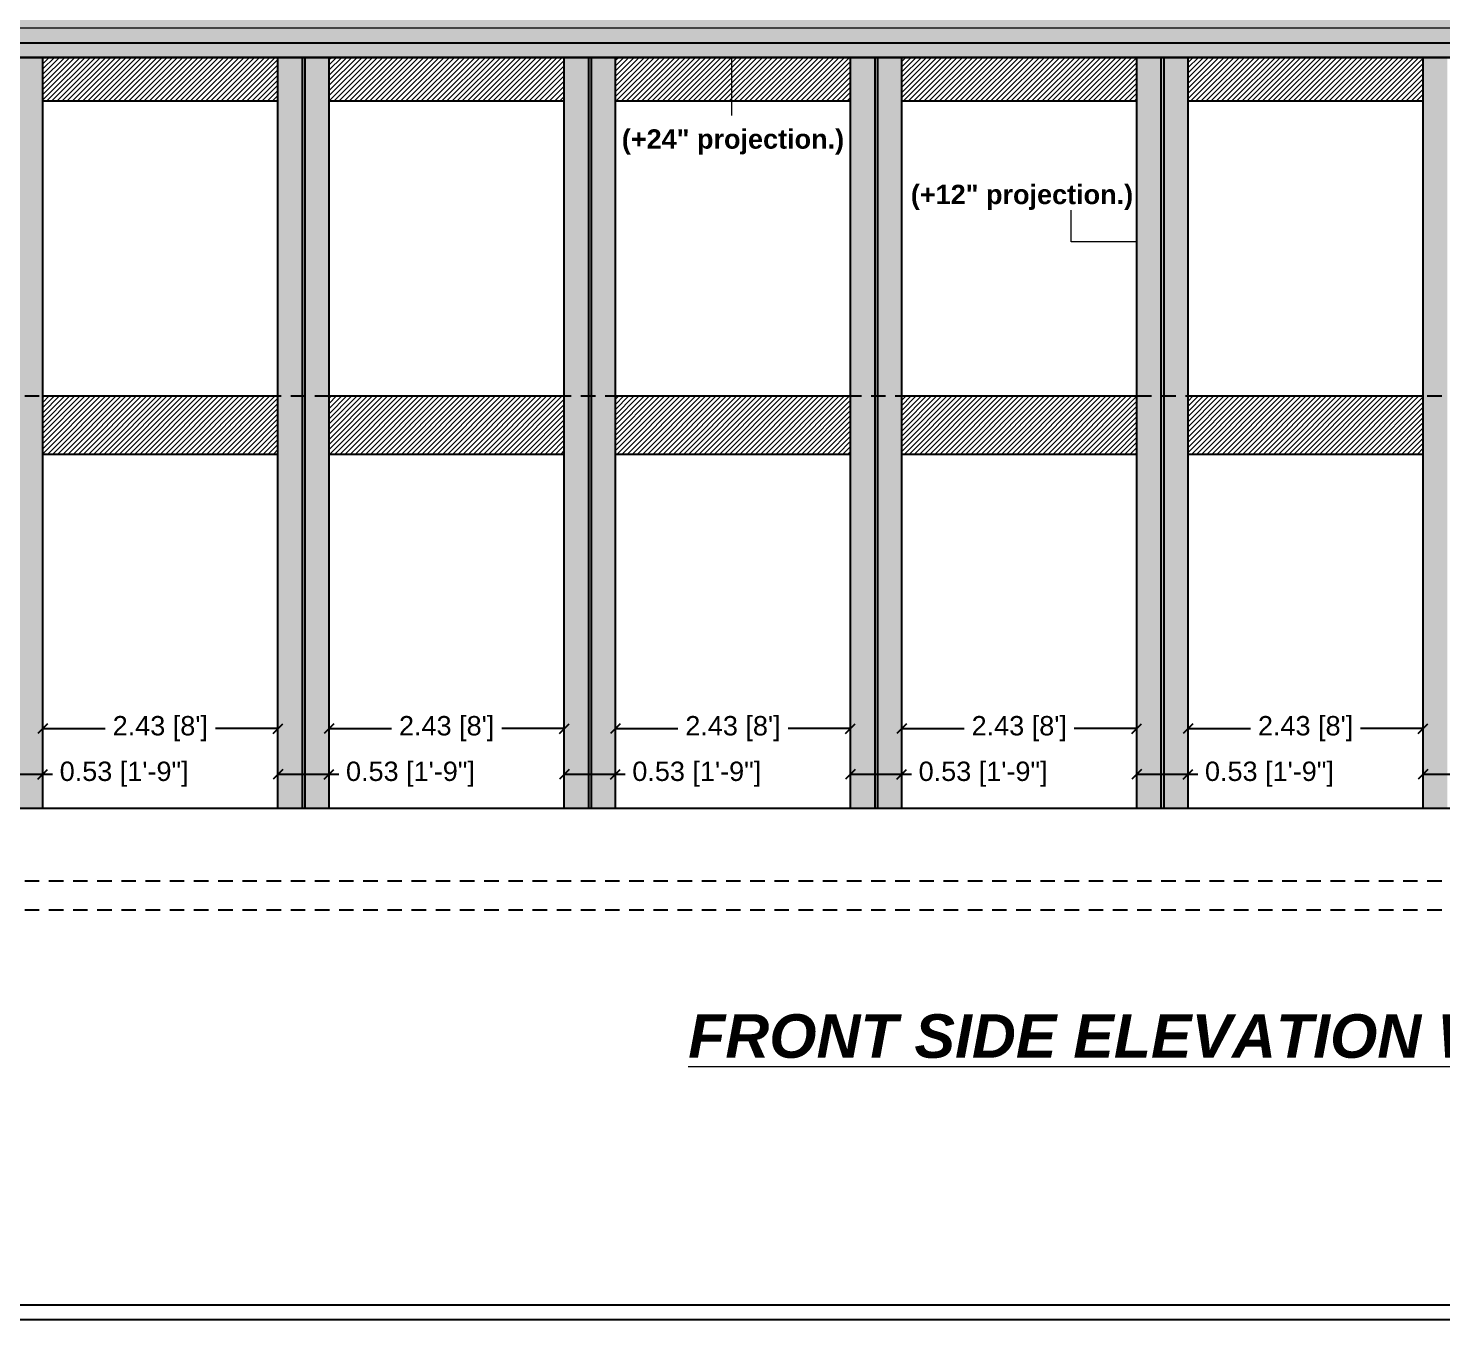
# Model space of a CAD drawing. Header units: metres. Extents: x 0 to 8495, y 0 to 3455.
# Drawn here: x 8265.07 to 8279.69, y 75.72 to 89.07 of the extents above; entities that cross this region are included whole.
import ezdxf

# ---------------------------------------------------------------- set-up
doc = ezdxf.new("R2010")
doc.units = ezdxf.units.M
doc.header["$MEASUREMENT"] = 0
doc.linetypes.add('DASHED', pattern=[0.75, 0.5, -0.25])
doc.layers.get('0').update_dxf_attribs({"lineweight": 18})
doc.layers.add('Columns', color=12, linetype='Continuous', lineweight=25)
doc.styles.add('Annotative', font='arial.ttf')
doc.dimstyles.get("Standard").update_dxf_attribs({"dimtxt": 0.2, "dimasz": 0.1, "dimexe": 0.08, "dimexo": 0.1125, "dimgap": 0.09, "dimtad": 0, "dimtoh": 1, "dimzin": 0, "dimdsep": 46, "dimtxsty": 'Annotative', "dimblk": 'OBLIQUE', "dimcen": 0.09, "dimse1": 1, "dimse2": 1, "dimclrt": 256, "dimadec": 0, "dimazin": 0, "dimtfac": 1, "dimtofl": 0, "dimtmove": 0, "dimatfit": 3, "dimldrblk": 'OBLIQUE', "dimfxl": 1, "dimtolj": 1, "dimtzin": 0, "dimarcsym": 0})

# ---------------------------------------------------------------- blocks, each defined once
blk = doc.blocks.new('_Oblique')
at = {"color": 0, "linetype": 'ByBlock', "lineweight": -2}
blk.add_line((-0.5, -0.5), (0.5, 0.5), dxfattribs=at)
blk = doc.blocks.new('*D214')
at = {"color": 0, "lineweight": -2, "transparency": 16777216}
for p, q in [((8264.694, 81.359), (8265.224, 81.359)), ((8265.224, 81.359), (8265.324, 81.359))]:
    blk.add_line(p, q, dxfattribs=at)
at = {"layer": 'Defpoints', "color": 0, "transparency": 16777216}
for p in [(8265.224, 81.359), (8264.694, 81.008), (8265.224, 81.008)]:
    blk.add_point(p, dxfattribs=at)
at = {"color": 0, "lineweight": -2, "transparency": 16777216, "xscale": 0.1, "yscale": 0.1, "zscale": 0.1, "rotation": 180}
blk.add_blockref('_Oblique', (8264.694, 81.359), dxfattribs=at)
at = {"color": 0, "lineweight": -2, "transparency": 16777216, "xscale": 0.1, "yscale": 0.1, "zscale": 0.1}
blk.add_blockref('_Oblique', (8265.224, 81.359), dxfattribs=at)
at = {"transparency": 16777216, "insert": (8266.065, 81.359), "char_height": 0.2, "attachment_point": 5, "style": 'Annotative'}
blk.add_mtext('\\A1;0.53 [1\'-9"]', dxfattribs=at)
blk = doc.blocks.new('*D215')
at = {"color": 0, "lineweight": -2, "transparency": 16777216}
for p, q in [((8265.224, 81.83), (8265.869, 81.83)), ((8267.654, 81.83), (8267.008, 81.83))]:
    blk.add_line(p, q, dxfattribs=at)
at = {"layer": 'Defpoints', "color": 0, "transparency": 16777216}
for p in [(8267.654, 81.83), (8265.224, 81.008), (8267.654, 81.008)]:
    blk.add_point(p, dxfattribs=at)
at = {"color": 0, "lineweight": -2, "transparency": 16777216, "xscale": 0.1, "yscale": 0.1, "zscale": 0.1, "rotation": 180}
blk.add_blockref('_Oblique', (8265.224, 81.83), dxfattribs=at)
at = {"color": 0, "lineweight": -2, "transparency": 16777216, "xscale": 0.1, "yscale": 0.1, "zscale": 0.1}
blk.add_blockref('_Oblique', (8267.654, 81.83), dxfattribs=at)
at = {"transparency": 16777216, "insert": (8266.439, 81.83), "char_height": 0.2, "attachment_point": 5, "style": 'Annotative'}
blk.add_mtext("\\A1;2.43 [8']", dxfattribs=at)
blk = doc.blocks.new('*D216')
at = {"color": 0, "lineweight": -2, "transparency": 16777216}
for p, q in [((8267.654, 81.359), (8268.184, 81.359)), ((8268.184, 81.359), (8268.284, 81.359))]:
    blk.add_line(p, q, dxfattribs=at)
at = {"layer": 'Defpoints', "color": 0, "transparency": 16777216}
for p in [(8268.184, 81.359), (8267.654, 81.008), (8268.184, 81.008)]:
    blk.add_point(p, dxfattribs=at)
at = {"color": 0, "lineweight": -2, "transparency": 16777216, "xscale": 0.1, "yscale": 0.1, "zscale": 0.1, "rotation": 180}
blk.add_blockref('_Oblique', (8267.654, 81.359), dxfattribs=at)
at = {"color": 0, "lineweight": -2, "transparency": 16777216, "xscale": 0.1, "yscale": 0.1, "zscale": 0.1}
blk.add_blockref('_Oblique', (8268.184, 81.359), dxfattribs=at)
at = {"transparency": 16777216, "insert": (8269.025, 81.359), "char_height": 0.2, "attachment_point": 5, "style": 'Annotative'}
blk.add_mtext('\\A1;0.53 [1\'-9"]', dxfattribs=at)
blk = doc.blocks.new('*D217')
at = {"color": 0, "lineweight": -2, "transparency": 16777216}
for p, q in [((8268.184, 81.83), (8268.829, 81.83)), ((8270.614, 81.83), (8269.968, 81.83))]:
    blk.add_line(p, q, dxfattribs=at)
at = {"layer": 'Defpoints', "color": 0, "transparency": 16777216}
for p in [(8270.614, 81.83), (8268.184, 81.008), (8270.614, 81.008)]:
    blk.add_point(p, dxfattribs=at)
at = {"color": 0, "lineweight": -2, "transparency": 16777216, "xscale": 0.1, "yscale": 0.1, "zscale": 0.1, "rotation": 180}
blk.add_blockref('_Oblique', (8268.184, 81.83), dxfattribs=at)
at = {"color": 0, "lineweight": -2, "transparency": 16777216, "xscale": 0.1, "yscale": 0.1, "zscale": 0.1}
blk.add_blockref('_Oblique', (8270.614, 81.83), dxfattribs=at)
at = {"transparency": 16777216, "insert": (8269.399, 81.83), "char_height": 0.2, "attachment_point": 5, "style": 'Annotative'}
blk.add_mtext("\\A1;2.43 [8']", dxfattribs=at)
blk = doc.blocks.new('*D218')
at = {"color": 0, "lineweight": -2, "transparency": 16777216}
for p, q in [((8270.614, 81.359), (8271.144, 81.359)), ((8271.144, 81.359), (8271.244, 81.359))]:
    blk.add_line(p, q, dxfattribs=at)
at = {"layer": 'Defpoints', "color": 0, "transparency": 16777216}
for p in [(8271.144, 81.359), (8270.614, 81.008), (8271.144, 81.008)]:
    blk.add_point(p, dxfattribs=at)
at = {"color": 0, "lineweight": -2, "transparency": 16777216, "xscale": 0.1, "yscale": 0.1, "zscale": 0.1, "rotation": 180}
blk.add_blockref('_Oblique', (8270.614, 81.359), dxfattribs=at)
at = {"color": 0, "lineweight": -2, "transparency": 16777216, "xscale": 0.1, "yscale": 0.1, "zscale": 0.1}
blk.add_blockref('_Oblique', (8271.144, 81.359), dxfattribs=at)
at = {"transparency": 16777216, "insert": (8271.985, 81.359), "char_height": 0.2, "attachment_point": 5, "style": 'Annotative'}
blk.add_mtext('\\A1;0.53 [1\'-9"]', dxfattribs=at)
blk = doc.blocks.new('*D219')
at = {"color": 0, "lineweight": -2, "transparency": 16777216}
for p, q in [((8271.144, 81.83), (8271.789, 81.83)), ((8273.574, 81.83), (8272.928, 81.83))]:
    blk.add_line(p, q, dxfattribs=at)
at = {"layer": 'Defpoints', "color": 0, "transparency": 16777216}
for p in [(8273.574, 81.83), (8271.144, 81.008), (8273.574, 81.008)]:
    blk.add_point(p, dxfattribs=at)
at = {"color": 0, "lineweight": -2, "transparency": 16777216, "xscale": 0.1, "yscale": 0.1, "zscale": 0.1, "rotation": 180}
blk.add_blockref('_Oblique', (8271.144, 81.83), dxfattribs=at)
at = {"color": 0, "lineweight": -2, "transparency": 16777216, "xscale": 0.1, "yscale": 0.1, "zscale": 0.1}
blk.add_blockref('_Oblique', (8273.574, 81.83), dxfattribs=at)
at = {"transparency": 16777216, "insert": (8272.359, 81.83), "char_height": 0.2, "attachment_point": 5, "style": 'Annotative'}
blk.add_mtext("\\A1;2.43 [8']", dxfattribs=at)
blk = doc.blocks.new('*D220')
at = {"color": 0, "lineweight": -2, "transparency": 16777216}
for p, q in [((8273.574, 81.359), (8274.104, 81.359)), ((8274.104, 81.359), (8274.204, 81.359))]:
    blk.add_line(p, q, dxfattribs=at)
at = {"layer": 'Defpoints', "color": 0, "transparency": 16777216}
for p in [(8274.104, 81.359), (8273.574, 81.008), (8274.104, 81.008)]:
    blk.add_point(p, dxfattribs=at)
at = {"color": 0, "lineweight": -2, "transparency": 16777216, "xscale": 0.1, "yscale": 0.1, "zscale": 0.1, "rotation": 180}
blk.add_blockref('_Oblique', (8273.574, 81.359), dxfattribs=at)
at = {"color": 0, "lineweight": -2, "transparency": 16777216, "xscale": 0.1, "yscale": 0.1, "zscale": 0.1}
blk.add_blockref('_Oblique', (8274.104, 81.359), dxfattribs=at)
at = {"transparency": 16777216, "insert": (8274.945, 81.359), "char_height": 0.2, "attachment_point": 5, "style": 'Annotative'}
blk.add_mtext('\\A1;0.53 [1\'-9"]', dxfattribs=at)
blk = doc.blocks.new('*D221')
at = {"color": 0, "lineweight": -2, "transparency": 16777216}
for p, q in [((8274.104, 81.83), (8274.749, 81.83)), ((8276.534, 81.83), (8275.888, 81.83))]:
    blk.add_line(p, q, dxfattribs=at)
at = {"layer": 'Defpoints', "color": 0, "transparency": 16777216}
for p in [(8276.534, 81.83), (8274.104, 81.008), (8276.534, 81.008)]:
    blk.add_point(p, dxfattribs=at)
at = {"color": 0, "lineweight": -2, "transparency": 16777216, "xscale": 0.1, "yscale": 0.1, "zscale": 0.1, "rotation": 180}
blk.add_blockref('_Oblique', (8274.104, 81.83), dxfattribs=at)
at = {"color": 0, "lineweight": -2, "transparency": 16777216, "xscale": 0.1, "yscale": 0.1, "zscale": 0.1}
blk.add_blockref('_Oblique', (8276.534, 81.83), dxfattribs=at)
at = {"transparency": 16777216, "insert": (8275.319, 81.83), "char_height": 0.2, "attachment_point": 5, "style": 'Annotative'}
blk.add_mtext("\\A1;2.43 [8']", dxfattribs=at)
blk = doc.blocks.new('*D222')
at = {"color": 0, "lineweight": -2, "transparency": 16777216}
for p, q in [((8276.534, 81.359), (8277.064, 81.359)), ((8277.064, 81.359), (8277.164, 81.359))]:
    blk.add_line(p, q, dxfattribs=at)
at = {"layer": 'Defpoints', "color": 0, "transparency": 16777216}
for p in [(8277.064, 81.359), (8276.534, 81.008), (8277.064, 81.008)]:
    blk.add_point(p, dxfattribs=at)
at = {"color": 0, "lineweight": -2, "transparency": 16777216, "xscale": 0.1, "yscale": 0.1, "zscale": 0.1, "rotation": 180}
blk.add_blockref('_Oblique', (8276.534, 81.359), dxfattribs=at)
at = {"color": 0, "lineweight": -2, "transparency": 16777216, "xscale": 0.1, "yscale": 0.1, "zscale": 0.1}
blk.add_blockref('_Oblique', (8277.064, 81.359), dxfattribs=at)
at = {"transparency": 16777216, "insert": (8277.905, 81.359), "char_height": 0.2, "attachment_point": 5, "style": 'Annotative'}
blk.add_mtext('\\A1;0.53 [1\'-9"]', dxfattribs=at)
blk = doc.blocks.new('*D223')
at = {"color": 0, "lineweight": -2, "transparency": 16777216}
for p, q in [((8277.064, 81.83), (8277.709, 81.83)), ((8279.494, 81.83), (8278.848, 81.83))]:
    blk.add_line(p, q, dxfattribs=at)
at = {"layer": 'Defpoints', "color": 0, "transparency": 16777216}
for p in [(8279.494, 81.83), (8277.064, 81.008), (8279.494, 81.008)]:
    blk.add_point(p, dxfattribs=at)
at = {"color": 0, "lineweight": -2, "transparency": 16777216, "xscale": 0.1, "yscale": 0.1, "zscale": 0.1, "rotation": 180}
blk.add_blockref('_Oblique', (8277.064, 81.83), dxfattribs=at)
at = {"color": 0, "lineweight": -2, "transparency": 16777216, "xscale": 0.1, "yscale": 0.1, "zscale": 0.1}
blk.add_blockref('_Oblique', (8279.494, 81.83), dxfattribs=at)
at = {"transparency": 16777216, "insert": (8278.279, 81.83), "char_height": 0.2, "attachment_point": 5, "style": 'Annotative'}
blk.add_mtext("\\A1;2.43 [8']", dxfattribs=at)
blk = doc.blocks.new('*D224')
at = {"color": 0, "lineweight": -2, "transparency": 16777216}
for p, q in [((8279.494, 81.359), (8280.024, 81.359)), ((8280.024, 81.359), (8280.124, 81.359))]:
    blk.add_line(p, q, dxfattribs=at)
at = {"layer": 'Defpoints', "color": 0, "transparency": 16777216}
for p in [(8280.024, 81.359), (8279.494, 81.008), (8280.024, 81.008)]:
    blk.add_point(p, dxfattribs=at)
at = {"color": 0, "lineweight": -2, "transparency": 16777216, "xscale": 0.1, "yscale": 0.1, "zscale": 0.1, "rotation": 180}
blk.add_blockref('_Oblique', (8279.494, 81.359), dxfattribs=at)
at = {"color": 0, "lineweight": -2, "transparency": 16777216, "xscale": 0.1, "yscale": 0.1, "zscale": 0.1}
blk.add_blockref('_Oblique', (8280.024, 81.359), dxfattribs=at)
at = {"transparency": 16777216, "insert": (8280.865, 81.359), "char_height": 0.2, "attachment_point": 5, "style": 'Annotative'}
blk.add_mtext('\\A1;0.53 [1\'-9"]', dxfattribs=at)

msp = doc.modelspace()

# ---------------------------------------------------------------- hatches: boundary and pattern name
h = msp.add_hatch(color=252)
h.dxf.hatch_style = 1
h.paths.add_polyline_path([(8264.944, 88.768), (8264.694, 88.768), (8264.694, 85.268), (8264.944, 85.268)])
h.paths.add_polyline_path([(8265.224, 88.768), (8264.974, 88.768), (8264.974, 85.268), (8265.224, 85.268)])
h.paths.add_polyline_path([(8264.944, 85.268), (8264.694, 85.268), (8264.694, 81.008), (8264.944, 81.008)])
h.paths.add_polyline_path([(8265.224, 85.268), (8264.974, 85.268), (8264.974, 81.008), (8265.224, 81.008)])
h.paths.add_polyline_path([(8267.904, 88.768), (8267.654, 88.768), (8267.654, 85.268), (8267.904, 85.268)])
h.paths.add_polyline_path([(8268.184, 88.768), (8267.934, 88.768), (8267.934, 85.268), (8268.184, 85.268)])
h.paths.add_polyline_path([(8268.184, 85.268), (8267.934, 85.268), (8267.934, 81.008), (8268.184, 81.008)])
h.paths.add_polyline_path([(8267.904, 85.268), (8267.654, 85.268), (8267.654, 81.008), (8267.904, 81.008)])
h.paths.add_polyline_path([(8270.864, 85.268), (8270.614, 85.268), (8270.614, 81.008), (8270.864, 81.008)])
h.paths.add_polyline_path([(8271.144, 85.268), (8270.894, 85.268), (8270.894, 81.008), (8271.144, 81.008)])
h.paths.add_polyline_path([(8271.144, 88.768), (8270.894, 88.768), (8270.894, 85.268), (8271.144, 85.268)])
h.paths.add_polyline_path([(8270.864, 88.768), (8270.614, 88.768), (8270.614, 85.268), (8270.864, 85.268)])
h.paths.add_polyline_path([(8273.824, 88.768), (8273.574, 88.768), (8273.574, 85.268), (8273.824, 85.268)])
h.paths.add_polyline_path([(8274.104, 88.768), (8273.854, 88.768), (8273.854, 85.268), (8274.104, 85.268)])
h.paths.add_polyline_path([(8274.104, 85.268), (8273.854, 85.268), (8273.854, 81.008), (8274.104, 81.008)])
h.paths.add_polyline_path([(8273.824, 85.268), (8273.574, 85.268), (8273.574, 81.008), (8273.824, 81.008)])
h.paths.add_polyline_path([(8276.784, 85.268), (8276.534, 85.268), (8276.534, 81.008), (8276.784, 81.008)])
h.paths.add_polyline_path([(8277.064, 85.268), (8276.814, 85.268), (8276.814, 81.008), (8277.064, 81.008)])
h.paths.add_polyline_path([(8277.064, 88.768), (8276.814, 88.768), (8276.814, 85.268), (8277.064, 85.268)])
h.paths.add_polyline_path([(8276.784, 88.768), (8276.534, 88.768), (8276.534, 85.268), (8276.784, 85.268)])
h.paths.add_polyline_path([(8279.744, 88.768), (8279.494, 88.768), (8279.494, 85.268), (8279.744, 85.268)])
h.paths.add_polyline_path([(8280.024, 88.768), (8279.774, 88.768), (8279.774, 85.268), (8280.024, 85.268)])
h.paths.add_polyline_path([(8280.024, 85.268), (8279.774, 85.268), (8279.774, 81.008), (8280.024, 81.008)])
h.paths.add_polyline_path([(8279.744, 85.268), (8279.494, 85.268), (8279.494, 81.008), (8279.744, 81.008)])
h.paths.add_polyline_path([(8282.704, 85.268), (8282.454, 85.268), (8282.454, 81.008), (8282.704, 81.008)])
h.paths.add_polyline_path([(8282.984, 85.268), (8282.734, 85.268), (8282.734, 81.008), (8282.984, 81.008)])
h.paths.add_polyline_path([(8282.984, 88.768), (8282.734, 88.768), (8282.734, 85.268), (8282.984, 85.268)])
h.paths.add_polyline_path([(8282.704, 88.768), (8282.454, 88.768), (8282.454, 85.268), (8282.704, 85.268)])
h.paths.add_polyline_path([(8258.056, 81.589), (8258.056, 82.232), (8257.644, 82.232), (8257.644, 81.589)], flags=9)
h.paths.add_polyline_path([(8257.154, 81.152), (8257.798, 81.152), (8257.798, 81.564), (8257.154, 81.564)], flags=9)
h.paths.add_polyline_path([(8259.017, 81.152), (8259.661, 81.152), (8259.661, 81.564), (8259.017, 81.564)], flags=9)
h.paths.add_polyline_path([(8260.034, 81.622), (8260.678, 81.622), (8260.678, 82.034), (8260.034, 82.034)], flags=9)
h.paths.add_polyline_path([(8259.18, 83.819), (8259.824, 83.819), (8259.824, 84.231), (8259.18, 84.231)], flags=9)
h.paths.add_polyline_path([(8262.477, 81.152), (8263.121, 81.152), (8263.121, 81.564), (8262.477, 81.564)], flags=9)
h.paths.add_polyline_path([(8263.201, 81.622), (8263.845, 81.622), (8263.845, 82.034), (8263.201, 82.034)], flags=9)
h.paths.add_polyline_path([(8265.352, 81.152), (8265.996, 81.152), (8265.996, 81.564), (8265.352, 81.564)], flags=9)
h.paths.add_polyline_path([(8266.119, 81.622), (8266.763, 81.622), (8266.763, 82.034), (8266.119, 82.034)], flags=9)
h.paths.add_polyline_path([(8268.312, 81.152), (8268.956, 81.152), (8268.956, 81.564), (8268.312, 81.564)], flags=9)
h.paths.add_polyline_path([(8269.079, 81.622), (8269.723, 81.622), (8269.723, 82.034), (8269.079, 82.034)], flags=9)
h.paths.add_polyline_path([(8271.272, 81.152), (8271.916, 81.152), (8271.916, 81.564), (8271.272, 81.564)], flags=9)
h.paths.add_polyline_path([(8272.039, 81.622), (8272.683, 81.622), (8272.683, 82.034), (8272.039, 82.034)], flags=9)
h.paths.add_polyline_path([(8274.232, 81.152), (8274.876, 81.152), (8274.876, 81.564), (8274.232, 81.564)], flags=9)
h.paths.add_polyline_path([(8274.999, 81.622), (8275.643, 81.622), (8275.643, 82.034), (8274.999, 82.034)], flags=9)
h.paths.add_polyline_path([(8277.192, 81.152), (8277.836, 81.152), (8277.836, 81.564), (8277.192, 81.564)], flags=9)
h.paths.add_polyline_path([(8277.959, 81.622), (8278.603, 81.622), (8278.603, 82.034), (8277.959, 82.034)], flags=9)
h.paths.add_polyline_path([(8280.152, 81.152), (8280.796, 81.152), (8280.796, 81.564), (8280.152, 81.564)], flags=9)
h.paths.add_polyline_path([(8280.919, 81.622), (8281.563, 81.622), (8281.563, 82.034), (8280.919, 82.034)], flags=9)
h.paths.add_polyline_path([(8283.112, 81.152), (8283.756, 81.152), (8283.756, 81.564), (8283.112, 81.564)], flags=9)
h.paths.add_polyline_path([(8283.986, 81.622), (8284.63, 81.622), (8284.63, 82.034), (8283.986, 82.034)], flags=9)
h.paths.add_polyline_path([(8260.007, 87.47), (8260.651, 87.47), (8260.651, 87.882), (8260.007, 87.882)], flags=9)
h.paths.add_polyline_path([(8259.361, 87.839), (8260.005, 87.839), (8260.005, 88.251), (8259.361, 88.251)], flags=9)
h.paths.add_polyline_path([(8257.566, 88.515), (8258.21, 88.515), (8258.21, 88.927), (8257.566, 88.927)], flags=9)
h.paths.add_polyline_path([(8257.416, 88.861), (8258.06, 88.861), (8258.06, 89.273), (8257.416, 89.273)], flags=9)
h.paths.add_polyline_path([(8258.417, 89.211), (8259.061, 89.211), (8259.061, 89.623), (8258.417, 89.623)], flags=9)
h.paths.add_polyline_path([(8259.699, 89.383), (8260.343, 89.383), (8260.343, 89.795), (8259.699, 89.795)], flags=9)
h.paths.add_polyline_path([(8260.166, 95.431), (8260.81, 95.431), (8260.81, 95.843), (8260.166, 95.843)], flags=9)
h.paths.add_polyline_path([(8258.118, 95.431), (8258.761, 95.431), (8258.761, 95.843), (8258.118, 95.843)], flags=9)
h.paths.add_polyline_path([(8262.212, 95.431), (8262.856, 95.431), (8262.856, 95.843), (8262.212, 95.843)], flags=9)
h.paths.add_polyline_path([(8259.716, 90.546), (8260.36, 90.546), (8260.36, 90.958), (8259.716, 90.958)], flags=9)
h.paths.add_polyline_path([(8260.615, 92.73), (8261.258, 92.73), (8261.258, 93.142), (8260.615, 93.142)], flags=9)
h.paths.add_polyline_path([(8262.212, 89.978), (8262.856, 89.978), (8262.856, 90.391), (8262.212, 90.391)], flags=9)
h.paths.add_polyline_path([(8257.674, 89.979), (8258.318, 89.979), (8258.318, 90.391), (8257.674, 90.391)], flags=9)
h.paths.add_polyline_path([(8260.166, 89.978), (8260.81, 89.978), (8260.81, 90.391), (8260.166, 90.391)], flags=9)
h.paths.add_polyline_path([(8263.65, 96.003), (8264.293, 96.003), (8264.293, 96.415), (8263.65, 96.415)], flags=9)
h.paths.add_polyline_path([(8262.751, 93.282), (8263.395, 93.282), (8263.395, 93.694), (8262.751, 93.694)], flags=9)
h.paths.add_polyline_path([(8262.477, 92.738), (8263.121, 92.738), (8263.121, 93.15), (8262.477, 93.15)], flags=9)
h.paths.add_polyline_path([(8263.923, 92.745), (8264.566, 92.745), (8264.566, 93.157), (8263.923, 93.157)], flags=9)
h.paths.add_polyline_path([(8263.201, 92.303), (8263.845, 92.303), (8263.845, 92.715), (8263.201, 92.715)], flags=9)
h.paths.add_polyline_path([(8262.907, 90.373), (8263.551, 90.373), (8263.551, 90.785), (8262.907, 90.785)], flags=9)
h.paths.add_polyline_path([(8263.393, 89.336), (8264.036, 89.336), (8264.036, 89.748), (8263.393, 89.748)], flags=9)
h.paths.add_polyline_path([(8264.822, 89.336), (8265.466, 89.336), (8265.466, 89.748), (8264.822, 89.748)], flags=9)
h.paths.add_polyline_path([(8265.087, 90.524), (8265.731, 90.524), (8265.731, 90.936), (8265.087, 90.936)], flags=9)
h.paths.add_polyline_path([(8265.077, 89.751), (8265.721, 89.751), (8265.721, 90.163), (8265.077, 90.163)], flags=9)
h.paths.add_polyline_path([(8266.883, 90.419), (8267.527, 90.419), (8267.527, 90.831), (8266.883, 90.831)], flags=9)
h.paths.add_polyline_path([(8266.417, 89.336), (8267.06, 89.336), (8267.06, 89.748), (8266.417, 89.748)], flags=9)
h.paths.add_polyline_path([(8266.613, 96.089), (8267.257, 96.089), (8267.257, 96.501), (8266.613, 96.501)], flags=9)
h.paths.add_polyline_path([(8265.352, 94.891), (8265.996, 94.891), (8265.996, 95.303), (8265.352, 95.303)], flags=9)
h.paths.add_polyline_path([(8265.352, 92.745), (8265.996, 92.745), (8265.996, 93.157), (8265.352, 93.157)], flags=9)
h.paths.add_polyline_path([(8265.802, 92.023), (8266.445, 92.023), (8266.445, 92.435), (8265.802, 92.435)], flags=9)
h.paths.add_polyline_path([(8267.782, 92.023), (8268.426, 92.023), (8268.426, 92.435), (8267.782, 92.435)], flags=9)
h.paths.add_polyline_path([(8266.883, 92.711), (8267.526, 92.711), (8267.526, 93.123), (8266.883, 93.123)], flags=9)
h.paths.add_polyline_path([(8269.036, 92.711), (8269.68, 92.711), (8269.68, 93.123), (8269.036, 93.123)], flags=9)
h.paths.add_polyline_path([(8271.007, 92.711), (8271.651, 92.711), (8271.651, 93.123), (8271.007, 93.123)], flags=9)
h.paths.add_polyline_path([(8270.106, 92.131), (8270.75, 92.131), (8270.75, 92.543), (8270.106, 92.543)], flags=9)
h.paths.add_polyline_path([(8272.081, 92.131), (8272.725, 92.131), (8272.725, 92.543), (8272.081, 92.543)], flags=9)
h.paths.add_polyline_path([(8273.967, 92.131), (8274.611, 92.131), (8274.611, 92.543), (8273.967, 92.543)], flags=9)
h.paths.add_polyline_path([(8273.068, 92.624), (8273.711, 92.624), (8273.711, 93.036), (8273.068, 93.036)], flags=9)
h.paths.add_polyline_path([(8274.762, 92.624), (8275.406, 92.624), (8275.406, 93.036), (8274.762, 93.036)], flags=9)
h.paths.add_polyline_path([(8275.212, 93.345), (8275.855, 93.345), (8275.855, 93.758), (8275.212, 93.758)], flags=9)
h.paths.add_polyline_path([(8277.192, 93.345), (8277.836, 93.345), (8277.836, 93.758), (8277.192, 93.758)], flags=9)
h.paths.add_polyline_path([(8278.003, 94.069), (8278.646, 94.069), (8278.646, 94.481), (8278.003, 94.481)], flags=9)
h.paths.add_polyline_path([(8278.81, 93.345), (8279.453, 93.345), (8279.453, 93.758), (8278.81, 93.758)], flags=9)
h.paths.add_polyline_path([(8280.783, 93.345), (8281.427, 93.345), (8281.427, 93.758), (8280.783, 93.758)], flags=9)
h.paths.add_polyline_path([(8281.207, 92.582), (8281.851, 92.582), (8281.851, 92.994), (8281.207, 92.994)], flags=9)
h.paths.add_polyline_path([(8274.956, 90.183), (8275.6, 90.183), (8275.6, 90.596), (8274.956, 90.596)], flags=9)
h.paths.add_polyline_path([(8281.594, 100.327), (8282.394, 100.327), (8282.394, 101.076), (8281.594, 101.076)], flags=9)
h.paths.add_polyline_path([(8298.608, 82.169), (8300.044, 82.169), (8300.044, 82.582), (8298.608, 82.582)], flags=9)
h.paths.add_polyline_path([(8283.495, 91.469), (8284.931, 91.469), (8284.931, 91.881), (8283.495, 91.881)], flags=9)
h.paths.add_polyline_path([(8289.767, 91.396), (8291.203, 91.396), (8291.203, 91.808), (8289.767, 91.808)], flags=9)
h.paths.add_polyline_path([(8292.658, 91.396), (8294.094, 91.396), (8294.094, 91.808), (8292.658, 91.808)], flags=9)
h.paths.add_polyline_path([(8289.342, 94.393), (8290.778, 94.393), (8290.778, 94.805), (8289.342, 94.805)], flags=9)
h.paths.add_polyline_path([(8283.645, 100.523), (8285.081, 100.523), (8285.081, 100.935), (8283.645, 100.935)], flags=9)
h.paths.add_polyline_path([(8286.773, 102.898), (8288.209, 102.898), (8288.209, 103.31), (8286.773, 103.31)], flags=9)
h.paths.add_polyline_path([(8298.383, 103.334), (8299.819, 103.334), (8299.819, 103.746), (8298.383, 103.746)], flags=9)
h.paths.add_polyline_path([(8286.688, 94.539), (8288.124, 94.539), (8288.124, 94.951), (8286.688, 94.951)], flags=9)
h.paths.add_polyline_path([(8283.623, 94.517), (8285.059, 94.517), (8285.059, 94.929), (8283.623, 94.929)], flags=9)
h.paths.add_polyline_path([(8280.178, 102.979), (8281.614, 102.979), (8281.614, 103.391), (8280.178, 103.391)], flags=9)
h.paths.add_polyline_path([(8283.323, 102.583), (8284.759, 102.583), (8284.759, 102.995), (8283.323, 102.995)], flags=9)
h.paths.add_polyline_path([(8289.037, 102.228), (8290.473, 102.228), (8290.473, 102.64), (8289.037, 102.64)], flags=9)
h.paths.add_polyline_path([(8292.657, 94.471), (8294.093, 94.471), (8294.093, 94.884), (8292.657, 94.884)], flags=9)
h.paths.add_polyline_path([(8295.347, 91.406), (8296.783, 91.406), (8296.783, 91.818), (8295.347, 91.818)], flags=9)
h.paths.add_polyline_path([(8292.6, 100.555), (8294.036, 100.555), (8294.036, 100.968), (8292.6, 100.968)], flags=9)
h.paths.add_polyline_path([(8295.143, 97.509), (8296.579, 97.509), (8296.579, 97.921), (8295.143, 97.921)], flags=9)
h.paths.add_polyline_path([(8292.381, 103.302), (8293.817, 103.302), (8293.817, 103.714), (8292.381, 103.714)], flags=9)
h.paths.add_polyline_path([(8271.146, 87.711), (8273.544, 87.711), (8273.544, 88.124), (8271.146, 88.124)], flags=9)
h.paths.add_polyline_path([(8274.134, 87.139), (8276.532, 87.139), (8276.532, 87.551), (8274.134, 87.551)], flags=9)
h.paths.add_polyline_path([(8280.671, 85.87), (8281.789, 85.87), (8281.789, 86.619), (8280.671, 86.619)], flags=9)
h.paths.add_polyline_path([(8286.852, 92.005), (8287.936, 92.005), (8287.936, 93.421), (8286.852, 93.421)], flags=9)
h = msp.add_hatch(color=116)
h.dxf.hatch_style = 1
h.paths.add_polyline_path([(8298.17, 88.918), (8258.589, 88.918), (8258.589, 88.722), (8258.589, 85.268), (8258.889, 85.268), (8258.889, 88.768), (8297.87, 88.768), (8297.87, 85.268), (8298.17, 85.268)])
h.paths.add_polyline_path([(8258.889, 85.268), (8258.589, 85.268), (8258.589, 81.008), (8258.889, 81.008)])
h.paths.add_polyline_path([(8298.17, 85.268), (8297.87, 85.268), (8297.87, 81.008), (8298.17, 81.008)])
h.paths.add_polyline_path([(8298.47, 89.218), (8298.17, 89.218), (8258.589, 89.218), (8258.289, 89.218), (8258.289, 89.068), (8258.439, 89.068), (8298.17, 89.068), (8298.32, 89.068), (8298.47, 89.068)])
h.paths.add_polyline_path([(8298.32, 89.068), (8298.17, 89.068), (8258.439, 89.068), (8258.439, 88.918), (8298.32, 88.918)])
h = msp.add_hatch()
h.set_pattern_fill('ANSI31', color=33, scale=0.3)
h.paths.add_polyline_path([(8261.819, 88.768), (8258.889, 88.768), (8258.889, 88.318), (8261.819, 88.318)])
h.paths.add_polyline_path([(8261.819, 85.268), (8258.889, 85.268), (8258.889, 84.668), (8261.819, 84.668)])
h.paths.add_polyline_path([(8264.694, 85.268), (8262.349, 85.268), (8262.349, 84.668), (8264.694, 84.668)])
h.paths.add_polyline_path([(8264.694, 88.768), (8262.349, 88.768), (8262.349, 88.318), (8264.694, 88.318)])
h.paths.add_polyline_path([(8267.654, 88.768), (8265.224, 88.768), (8265.224, 88.318), (8267.654, 88.318)])
h.paths.add_polyline_path([(8267.654, 85.268), (8265.224, 85.268), (8265.224, 84.668), (8267.654, 84.668)])
h.paths.add_polyline_path([(8270.614, 85.268), (8268.184, 85.268), (8268.184, 84.668), (8270.614, 84.668)])
h.paths.add_polyline_path([(8270.614, 88.768), (8268.184, 88.768), (8268.184, 88.318), (8270.614, 88.318)])
h.paths.add_polyline_path([(8272.345, 88.768), (8271.144, 88.768), (8271.144, 88.318), (8272.345, 88.318)])
h.paths.add_polyline_path([(8273.574, 88.768), (8272.345, 88.768), (8272.345, 88.318), (8273.574, 88.318)])
h.paths.add_polyline_path([(8273.574, 85.268), (8271.144, 85.268), (8271.144, 84.668), (8273.574, 84.668)])
h.paths.add_polyline_path([(8276.534, 85.268), (8274.104, 85.268), (8274.104, 84.668), (8276.534, 84.668)])
h.paths.add_polyline_path([(8276.534, 88.768), (8274.104, 88.768), (8274.104, 88.318), (8276.534, 88.318)])
h.paths.add_polyline_path([(8279.494, 88.768), (8277.064, 88.768), (8277.064, 88.318), (8279.494, 88.318)])
h.paths.add_polyline_path([(8279.494, 85.268), (8277.064, 85.268), (8277.064, 84.668), (8279.494, 84.668)])
h.paths.add_polyline_path([(8282.454, 85.268), (8280.024, 85.268), (8280.024, 84.668), (8282.454, 84.668)])
h.paths.add_polyline_path([(8282.454, 88.768), (8280.024, 88.768), (8280.024, 88.318), (8282.454, 88.318)])
h.paths.add_polyline_path([(8285.629, 88.768), (8282.984, 88.768), (8282.984, 88.318), (8285.629, 88.318)])
h.paths.add_polyline_path([(8285.629, 85.268), (8282.984, 85.268), (8282.984, 84.668), (8285.629, 84.668)])
h.paths.add_polyline_path([(8288.374, 85.268), (8286.159, 85.268), (8286.159, 84.668), (8288.374, 84.668)])
h.paths.add_polyline_path([(8288.374, 88.768), (8286.159, 88.768), (8286.159, 88.318), (8288.374, 88.318)])
h.paths.add_polyline_path([(8291.434, 88.768), (8288.904, 88.768), (8288.904, 88.318), (8291.434, 88.318)])
h.paths.add_polyline_path([(8291.434, 85.268), (8288.904, 85.268), (8288.904, 84.668), (8291.434, 84.668)])
h.paths.add_polyline_path([(8294.409, 85.268), (8291.964, 85.268), (8291.964, 84.668), (8294.409, 84.668)])
h.paths.add_polyline_path([(8294.409, 88.768), (8291.964, 88.768), (8291.964, 88.318), (8294.409, 88.318)])
h.paths.add_polyline_path([(8297.87, 88.768), (8294.939, 88.768), (8294.939, 88.318), (8297.87, 88.318)])
h.paths.add_polyline_path([(8297.87, 85.268), (8294.939, 85.268), (8294.939, 84.668), (8297.87, 84.668)])
h = msp.add_hatch(color=30)
h.dxf.hatch_style = 1
h.paths.add_polyline_path([(8267.934, 88.768), (8267.904, 88.768), (8267.904, 85.268), (8267.934, 85.268)])
h.paths.add_polyline_path([(8267.934, 85.268), (8267.904, 85.268), (8267.904, 81.008), (8267.934, 81.008)])
h = msp.add_hatch(color=30)
h.dxf.hatch_style = 1
h.paths.add_polyline_path([(8270.894, 88.768), (8270.864, 88.768), (8270.864, 85.268), (8270.894, 85.268)])
h.paths.add_polyline_path([(8270.894, 85.268), (8270.864, 85.268), (8270.864, 81.008), (8270.894, 81.008)])
h = msp.add_hatch(color=30)
h.dxf.hatch_style = 1
h.paths.add_polyline_path([(8273.854, 88.768), (8273.824, 88.768), (8273.824, 85.268), (8273.854, 85.268)])
h.paths.add_polyline_path([(8273.854, 85.268), (8273.824, 85.268), (8273.824, 81.008), (8273.854, 81.008)])
h = msp.add_hatch(color=30)
h.dxf.hatch_style = 1
h.paths.add_polyline_path([(8276.814, 88.768), (8276.784, 88.768), (8276.784, 85.268), (8276.814, 85.268)])
h.paths.add_polyline_path([(8276.814, 85.268), (8276.784, 85.268), (8276.784, 81.008), (8276.814, 81.008)])

# ---------------------------------------------------------------- linework, layer by layer
at = {"color": 1}
for p, q in [((8258.889, 88.768), (8297.87, 88.768)), ((8272.345, 88.768), (8272.345, 88.166)), ((8275.855, 86.862), (8275.855, 87.189)), ((8276.534, 86.862), (8275.855, 86.862))]:
    msp.add_line(p, q, dxfattribs=at)
msp.add_line((8276.534, 86.862), (8276.534, 86.862))
msp.add_lwpolyline([(8298.32, 89.068), (8258.439, 89.068), (8258.439, 88.918), (8298.32, 88.918)], close=True, dxfattribs=at)
at = {"layer": 'Columns', "color": 6, "linetype": 'DASHED', "ltscale": 0.3}
for p, q in [((8255.787, 88.918), (8301.815, 88.918)), ((8255.787, 85.268), (8301.815, 85.268)), ((8254.537, 81.008), (8302.106, 81.008)), ((8254.537, 80.258), (8302.106, 80.258)), ((8254.537, 79.958), (8302.106, 79.958))]:
    msp.add_line(p, q, dxfattribs=at)
at = {"layer": 'Columns', "color": 116}
for p, q in [((8258.439, 88.918), (8298.32, 88.918)), ((8258.589, 88.918), (8298.17, 88.918)), ((8297.87, 88.768), (8258.889, 88.768)), ((8265.224, 81.008), (8265.224, 88.768)), ((8267.654, 81.008), (8267.654, 88.768)), ((8268.184, 81.008), (8268.184, 88.768)), ((8270.614, 81.008), (8270.614, 88.768)), ((8271.144, 81.008), (8271.144, 88.768)), ((8273.574, 81.008), (8273.574, 88.768)), ((8274.104, 81.008), (8274.104, 88.768)), ((8276.534, 81.008), (8276.534, 88.768)), ((8277.064, 81.008), (8277.064, 88.768)), ((8279.494, 81.008), (8279.494, 88.768))]:
    msp.add_line(p, q, dxfattribs=at)
at = {"layer": 'Columns', "color": 0}
msp.add_line((8258.889, 88.768), (8297.87, 88.768), dxfattribs=at)
at = {"layer": 'Columns', "color": 30}
for p, q in [((8267.904, 88.768), (8267.904, 81.008)), ((8267.934, 88.768), (8267.934, 81.008)), ((8270.864, 88.768), (8270.864, 81.008)), ((8270.894, 88.768), (8270.894, 81.008)), ((8273.824, 88.768), (8273.824, 81.008)), ((8273.854, 88.768), (8273.854, 81.008)), ((8276.784, 88.768), (8276.784, 81.008)), ((8276.814, 88.768), (8276.814, 81.008))]:
    msp.add_line(p, q, dxfattribs=at)
at = {"layer": 'Columns', "color": 35}
for p, q in [((8265.224, 88.318), (8267.654, 88.318)), ((8268.184, 88.318), (8270.614, 88.318)), ((8271.144, 88.318), (8273.574, 88.318)), ((8274.104, 88.318), (8276.534, 88.318)), ((8277.064, 88.318), (8279.494, 88.318)), ((8265.224, 85.268), (8267.654, 85.268)), ((8265.224, 85.268), (8267.654, 85.268)), ((8268.184, 85.268), (8270.614, 85.268)), ((8268.184, 85.268), (8270.614, 85.268)), ((8271.144, 85.268), (8273.574, 85.268)), ((8271.144, 85.268), (8273.574, 85.268)), ((8274.104, 85.268), (8276.534, 85.268)), ((8274.104, 85.268), (8276.534, 85.268)), ((8277.064, 85.268), (8279.494, 85.268)), ((8277.064, 85.268), (8279.494, 85.268)), ((8265.224, 84.668), (8267.654, 84.668)), ((8268.184, 84.668), (8270.614, 84.668)), ((8271.144, 84.668), (8273.574, 84.668)), ((8274.104, 84.668), (8276.534, 84.668)), ((8277.064, 84.668), (8279.494, 84.668))]:
    msp.add_line(p, q, dxfattribs=at)
at = {"layer": 'Columns', "color": 47, "true_color": 0x866a46}
msp.add_line((8256.359, 81.008), (8300.4, 81.008), dxfattribs=at)
at = {"layer": 'Columns', "color": 250}
for points in [[(8251.768, 107.706), (8306.392, 107.706), (8306.392, 75.721), (8251.768, 75.721)], [(8251.918, 107.556), (8306.242, 107.556), (8306.242, 75.871), (8251.918, 75.871)]]:
    msp.add_lwpolyline(points, close=True, dxfattribs=at)

# ---------------------------------------------------------------- texts
at = {"attachment_point": 1, "style": 'Annotative'}
for s, width, heights, insert, char_height in [('{\\fArial|b1|i0|c0|p34;\\C1;(+24" projection.)}', 2.87767, [-0.262], (8271.21, 88.024), 0.2), ('{\\fArial|b1|i0|c0|p34;\\C1;(+12" projection.)}', 2.87767, [-0.262], (8274.198, 87.451), 0.2), ('{\\fArial|b1|i1|c0|p34;\\L\\C143;FRONT SIDE ELEVATION WORKING DETAIL.}', 21.24167, [-0.548], (8271.896, 78.878), 0.45)]:
    msp.add_mtext_dynamic_manual_height_columns(s, width=width, gutter_width=1, heights=heights, dxfattribs=dict(at, insert=insert, char_height=char_height))

# ---------------------------------------------------------------- dimensions: what is measured, and where the dimension line sits
at = {"color": 0}
for base, p1, p2, picture, middle in [((8267.654, 81.83), (8265.224, 81.008), (8267.654, 81.008), '*D215', (8266.439, 81.83)), ((8270.614, 81.83), (8268.184, 81.008), (8270.614, 81.008), '*D217', (8269.399, 81.83)), ((8273.574, 81.83), (8271.144, 81.008), (8273.574, 81.008), '*D219', (8272.359, 81.83)), ((8276.534, 81.83), (8274.104, 81.008), (8276.534, 81.008), '*D221', (8275.319, 81.83)), ((8279.494, 81.83), (8277.064, 81.008), (8279.494, 81.008), '*D223', (8278.279, 81.83)), ((8265.224, 81.359), (8264.694, 81.008), (8265.224, 81.008), '*D214', (8266.065, 81.359)), ((8268.184, 81.359), (8267.654, 81.008), (8268.184, 81.008), '*D216', (8269.025, 81.359)), ((8271.144, 81.359), (8270.614, 81.008), (8271.144, 81.008), '*D218', (8271.985, 81.359)), ((8274.104, 81.359), (8273.574, 81.008), (8274.104, 81.008), '*D220', (8274.945, 81.359)), ((8277.064, 81.359), (8276.534, 81.008), (8277.064, 81.008), '*D222', (8277.905, 81.359)), ((8280.024, 81.359), (8279.494, 81.008), (8280.024, 81.008), '*D224', (8280.865, 81.359))]:
    dim = msp.add_linear_dim(base=base, p1=p1, p2=p2, dimstyle='Standard', dxfattribs=at)
    dim.commit()
    dim.dimension.update_dxf_attribs({"geometry": picture, "text_midpoint": middle})

doc.saveas('drawing.dxf')
